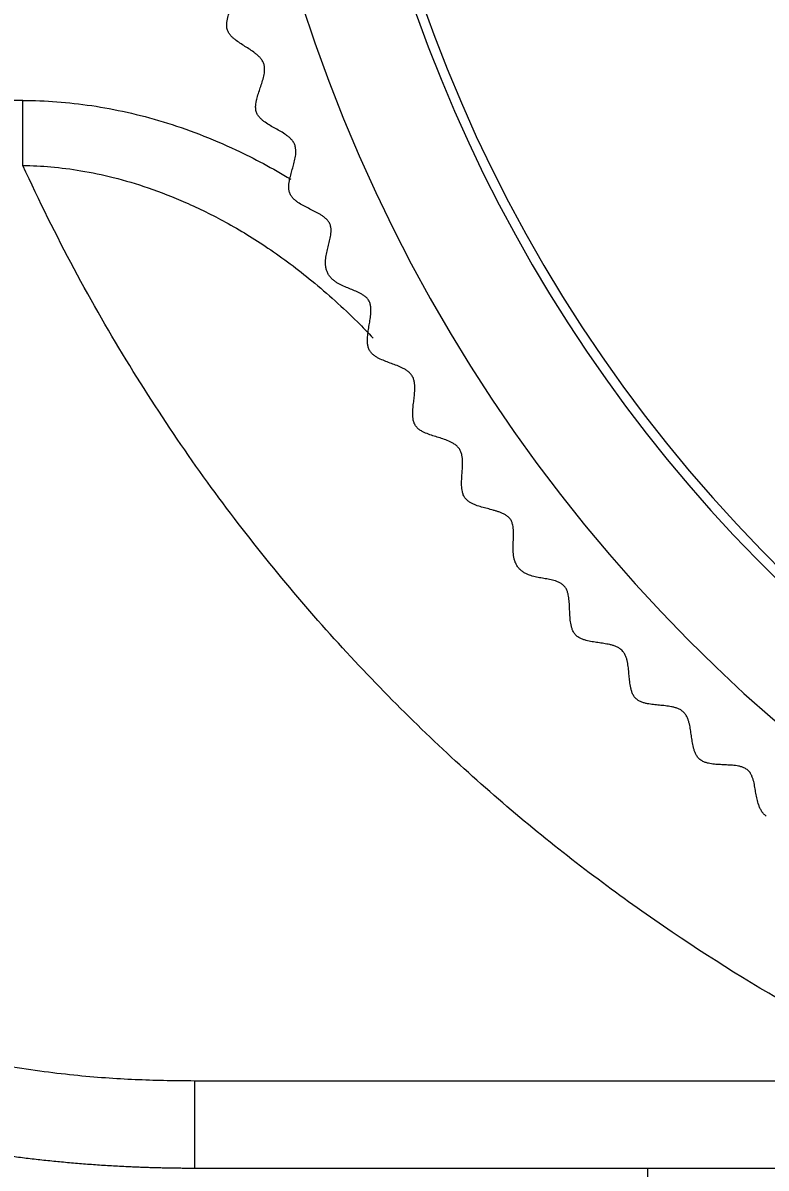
# Model space of a CAD drawing. Header units: millimetres. Extents: x -6909 to -4533, y -2578 to 782.
# Drawn here: x -4988 to -4977.89, y -1389.18 to -1373.61 of the extents above; entities that cross this region are included whole.
import ezdxf

# ---------------------------------------------------------------- set-up
doc = ezdxf.new("R2010")
doc.units = ezdxf.units.MM
doc.styles.get("Standard").update_dxf_attribs({"font": 'arial.ttf'})
doc.dimstyles.get("Standard").update_dxf_attribs({"dimtxt": 16, "dimasz": 16, "dimexe": 0.18, "dimexo": 0.0625, "dimgap": 3.5, "dimtad": 0, "dimdec": 1, "dimdsep": 46, "dimtxsty": 'Standard', "dimcen": 0.09, "dimclrd": 3, "dimclre": 3, "dimclrt": 3, "dimadec": 0, "dimazin": 0, "dimtfac": 1, "dimtdec": 1, "dimtofl": 0, "dimtmove": 0, "dimatfit": 3, "dimfxl": 1, "dimtolj": 1, "dimtzin": 0, "dimarcsym": 0})

# ---------------------------------------------------------------- blocks, each defined once
blk = doc.blocks.new('*D158')
at = {"color": 3, "lineweight": -2, "transparency": 16777216}
for p, q in [((-5035.062, -1373.323), (-5035.062, -1298.956)), ((-4902, -1393.622), (-4902, -1298.956)), ((-5035.062, -1299.136), (-5051.062, -1299.136)), ((-4918, -1299.136), (-5019.062, -1299.136))]:
    blk.add_line(p, q, dxfattribs=at)
at = {"color": 3, "lineweight": 18, "transparency": 16777216}
for points in [[(-5019.062, -1296.47), (-5019.062, -1301.803), (-5035.062, -1299.136)], [(-4918, -1296.47), (-4918, -1301.803), (-4902, -1299.136)]]:
    blk.add_solid(points, dxfattribs=at)
at = {"layer": 'Defpoints', "color": 0, "lineweight": 18, "transparency": 16777216}
for p in [(-4902, -1299.136), (-5035.062, -1373.386), (-4902, -1393.684)]:
    blk.add_point(p, dxfattribs=at)
at = {"color": 3, "lineweight": 18, "transparency": 16777216, "insert": (-5079.26, -1299.136), "char_height": 16, "attachment_point": 5}
blk.add_mtext('\\A1;133.1', dxfattribs=at)

msp = doc.modelspace()

# ---------------------------------------------------------------- linework, layer by layer
at = {"linetype": 'Continuous', "lineweight": 13}
for p, q in [((-4987.997, -1374.664), (-4992.152, -1374.664)), ((-4975.588, -1388), (-4985.664, -1388))]:
    msp.add_line(p, q, dxfattribs=at)
at = {"linetype": 'Continuous', "lineweight": 18}
for p, q in [((-4987.997, -1375.547), (-4987.997, -1374.664)), ((-4985.664, -1388), (-4985.664, -1389.184)), ((-4985.664, -1389.184), (-4967.743, -1389.184)), ((-4979.5, -1389.184), (-4979.5, -1389.884))]:
    msp.add_line(p, q, dxfattribs=at)
msp.add_arc((-4963.5, -1366.684), 21.75, 104.914, 284.9124, dxfattribs=at)
at = {"linetype": 'Continuous', "lineweight": 13}
for radius, start in [(20.32, 112.0882), (20.187, 188.914)]:
    msp.add_arc((-4963.5, -1366.684), radius, start, 278.914, dxfattribs=at)
at = {"linetype": 'Continuous', "lineweight": 18}
for points, knots in [([(-4983.85, -1377.015), (-4983.857, -1377), (-4983.863, -1376.985), (-4983.87, -1376.963), (-4983.872, -1376.955), (-4983.875, -1376.94), (-4983.877, -1376.932), (-4983.88, -1376.909), (-4983.881, -1376.894), (-4983.881, -1376.865), (-4983.881, -1376.85), (-4983.877, -1376.807), (-4983.873, -1376.78), (-4983.863, -1376.726), (-4983.856, -1376.7), (-4983.843, -1376.647), (-4983.836, -1376.621), (-4983.823, -1376.569), (-4983.817, -1376.543), (-4983.81, -1376.502), (-4983.808, -1376.488), (-4983.805, -1376.46), (-4983.804, -1376.445), (-4983.804, -1376.416), (-4983.806, -1376.401), (-4983.81, -1376.378), (-4983.812, -1376.37), (-4983.817, -1376.355), (-4983.819, -1376.348), (-4983.826, -1376.333), (-4983.83, -1376.326), (-4983.839, -1376.313), (-4983.844, -1376.306), (-4983.858, -1376.288), (-4983.869, -1376.278), (-4983.892, -1376.258), (-4983.903, -1376.249), (-4983.926, -1376.233), (-4983.938, -1376.225), (-4983.962, -1376.21), (-4983.974, -1376.203), (-4983.998, -1376.19), (-4984.01, -1376.183), (-4984.046, -1376.165), (-4984.07, -1376.153), (-4984.119, -1376.128), (-4984.143, -1376.116), (-4984.191, -1376.091), (-4984.215, -1376.077), (-4984.25, -1376.054), (-4984.262, -1376.046), (-4984.279, -1376.034), (-4984.285, -1376.029), (-4984.296, -1376.02), (-4984.302, -1376.015), (-4984.318, -1376), (-4984.329, -1375.989), (-4984.343, -1375.97), (-4984.347, -1375.963), (-4984.356, -1375.95), (-4984.359, -1375.943), (-4984.366, -1375.928), (-4984.369, -1375.921), (-4984.373, -1375.905), (-4984.375, -1375.898), (-4984.378, -1375.882), (-4984.379, -1375.875), (-4984.38, -1375.86), (-4984.38, -1375.852), (-4984.381, -1375.83), (-4984.38, -1375.815), (-4984.377, -1375.787), (-4984.375, -1375.773), (-4984.368, -1375.732), (-4984.361, -1375.705), (-4984.348, -1375.653), (-4984.34, -1375.628), (-4984.325, -1375.576), (-4984.318, -1375.55), (-4984.304, -1375.498), (-4984.298, -1375.472), (-4984.29, -1375.431), (-4984.288, -1375.417), (-4984.285, -1375.389), (-4984.284, -1375.375), (-4984.284, -1375.345), (-4984.285, -1375.329), (-4984.288, -1375.306), (-4984.29, -1375.298), (-4984.294, -1375.282), (-4984.296, -1375.275), (-4984.302, -1375.26), (-4984.305, -1375.252), (-4984.313, -1375.238), (-4984.317, -1375.231), (-4984.326, -1375.218), (-4984.331, -1375.212), (-4984.341, -1375.2), (-4984.346, -1375.194), (-4984.362, -1375.178), (-4984.373, -1375.168), (-4984.395, -1375.149), (-4984.407, -1375.141), (-4984.441, -1375.116), (-4984.465, -1375.101), (-4984.512, -1375.073), (-4984.536, -1375.06), (-4984.584, -1375.033), (-4984.608, -1375.02), (-4984.655, -1374.992), (-4984.679, -1374.978), (-4984.713, -1374.953), (-4984.725, -1374.944), (-4984.747, -1374.926), (-4984.758, -1374.916), (-4984.779, -1374.894), (-4984.789, -1374.883), (-4984.802, -1374.863), (-4984.806, -1374.856), (-4984.814, -1374.842), (-4984.817, -1374.834), (-4984.822, -1374.819), (-4984.825, -1374.811), (-4984.828, -1374.795), (-4984.829, -1374.788), (-4984.831, -1374.772), (-4984.831, -1374.764), (-4984.831, -1374.749), (-4984.831, -1374.741), (-4984.83, -1374.719), (-4984.828, -1374.705), (-4984.823, -1374.676), (-4984.82, -1374.662), (-4984.81, -1374.621), (-4984.802, -1374.595), (-4984.785, -1374.543), (-4984.776, -1374.517), (-4984.759, -1374.466), (-4984.75, -1374.44), (-4984.734, -1374.388), (-4984.726, -1374.361), (-4984.717, -1374.319), (-4984.714, -1374.305), (-4984.711, -1374.284), (-4984.711, -1374.276), (-4984.709, -1374.262), (-4984.709, -1374.254), (-4984.709, -1374.239), (-4984.709, -1374.231), (-4984.71, -1374.216), (-4984.71, -1374.208), (-4984.713, -1374.192), (-4984.715, -1374.184), (-4984.719, -1374.169), (-4984.721, -1374.161), (-4984.731, -1374.139), (-4984.738, -1374.125), (-4984.756, -1374.099), (-4984.766, -1374.088), (-4984.786, -1374.066), (-4984.797, -1374.056), (-4984.819, -1374.037), (-4984.83, -1374.028), (-4984.863, -1374.003), (-4984.885, -1373.987), (-4984.931, -1373.958), (-4984.954, -1373.943), (-4984.999, -1373.915), (-4985.022, -1373.9), (-4985.067, -1373.87), (-4985.09, -1373.854), (-4985.122, -1373.828), (-4985.133, -1373.819), (-4985.149, -1373.804), (-4985.154, -1373.799), (-4985.164, -1373.788), (-4985.169, -1373.783), (-4985.179, -1373.771), (-4985.183, -1373.765), (-4985.192, -1373.752), (-4985.196, -1373.746), (-4985.204, -1373.732), (-4985.207, -1373.725), (-4985.213, -1373.71), (-4985.216, -1373.702), (-4985.22, -1373.687), (-4985.222, -1373.679), (-4985.224, -1373.663), (-4985.224, -1373.656), (-4985.225, -1373.632), (-4985.224, -1373.617), (-4985.221, -1373.588), (-4985.218, -1373.574), (-4985.212, -1373.546), (-4985.209, -1373.532), (-4985.197, -1373.492), (-4985.188, -1373.466), (-4985.169, -1373.416), (-4985.159, -1373.391), (-4985.14, -1373.341), (-4985.13, -1373.316), (-4985.111, -1373.265), (-4985.102, -1373.239), (-4985.09, -1373.199), (-4985.087, -1373.185), (-4985.081, -1373.157), (-4985.078, -1373.143), (-4985.076, -1373.121), (-4985.076, -1373.114), (-4985.075, -1373.099), (-4985.076, -1373.091), (-4985.077, -1373.075), (-4985.078, -1373.067), (-4985.08, -1373.056), (-4985.081, -1373.052), (-4985.083, -1373.044), (-4985.084, -1373.04), (-4985.088, -1373.029), (-4985.091, -1373.021), (-4985.098, -1373.007), (-4985.102, -1373), (-4985.114, -1372.981), (-4985.124, -1372.969), (-4985.143, -1372.948), (-4985.154, -1372.938), (-4985.175, -1372.919), (-4985.186, -1372.91), (-4985.218, -1372.885), (-4985.24, -1372.87), (-4985.284, -1372.84), (-4985.306, -1372.825), (-4985.351, -1372.795), (-4985.373, -1372.78), (-4985.416, -1372.747), (-4985.437, -1372.729), (-4985.468, -1372.7), (-4985.478, -1372.689), (-4985.497, -1372.667), (-4985.506, -1372.655), (-4985.518, -1372.636), (-4985.522, -1372.63), (-4985.53, -1372.616), (-4985.541, -1372.596), (-4985.549, -1372.573), (-4985.553, -1372.558)], [0, 0, 0, 0, 0.007813, 0.007813, 0.011719, 0.011719, 0.015625, 0.015625, 0.023438, 0.023438, 0.03125, 0.03125, 0.046875, 0.046875, 0.0625, 0.0625, 0.078125, 0.078125, 0.09375, 0.09375, 0.101563, 0.101563, 0.109375, 0.109375, 0.117188, 0.117188, 0.121094, 0.121094, 0.125, 0.125, 0.128906, 0.128906, 0.132813, 0.132813, 0.140625, 0.140625, 0.148438, 0.148438, 0.15625, 0.15625, 0.164063, 0.164063, 0.171875, 0.171875, 0.1875, 0.1875, 0.203125, 0.203125, 0.21875, 0.21875, 0.226563, 0.226563, 0.230469, 0.230469, 0.234375, 0.234375, 0.242188, 0.242188, 0.246094, 0.246094, 0.25, 0.25, 0.253906, 0.253906, 0.257813, 0.257813, 0.261719, 0.261719, 0.265625, 0.265625, 0.273438, 0.273438, 0.28125, 0.28125, 0.296875, 0.296875, 0.3125, 0.3125, 0.328125, 0.328125, 0.34375, 0.34375, 0.351563, 0.351563, 0.359375, 0.359375, 0.367188, 0.367188, 0.371094, 0.371094, 0.375, 0.375, 0.378906, 0.378906, 0.382813, 0.382813, 0.386719, 0.386719, 0.390625, 0.390625, 0.398438, 0.398438, 0.40625, 0.40625, 0.421875, 0.421875, 0.4375, 0.4375, 0.453125, 0.453125, 0.46875, 0.46875, 0.476563, 0.476563, 0.484375, 0.484375, 0.492188, 0.492188, 0.496094, 0.496094, 0.5, 0.5, 0.503906, 0.503906, 0.507813, 0.507813, 0.511719, 0.511719, 0.515625, 0.515625, 0.523438, 0.523438, 0.53125, 0.53125, 0.546875, 0.546875, 0.5625, 0.5625, 0.578125, 0.578125, 0.59375, 0.59375, 0.601563, 0.601563, 0.605469, 0.605469, 0.609375, 0.609375, 0.613281, 0.613281, 0.617188, 0.617188, 0.621094, 0.621094, 0.625, 0.625, 0.632813, 0.632813, 0.640625, 0.640625, 0.648438, 0.648438, 0.65625, 0.65625, 0.671875, 0.671875, 0.6875, 0.6875, 0.703125, 0.703125, 0.71875, 0.71875, 0.726563, 0.726563, 0.730469, 0.730469, 0.734375, 0.734375, 0.738281, 0.738281, 0.742188, 0.742188, 0.746094, 0.746094, 0.75, 0.75, 0.753906, 0.753906, 0.757813, 0.757813, 0.765625, 0.765625, 0.773438, 0.773438, 0.78125, 0.78125, 0.796875, 0.796875, 0.8125, 0.8125, 0.828125, 0.828125, 0.84375, 0.84375, 0.851563, 0.851563, 0.859375, 0.859375, 0.863281, 0.863281, 0.867188, 0.867188, 0.871094, 0.871094, 0.873047, 0.873047, 0.875, 0.875, 0.878906, 0.878906, 0.882813, 0.882813, 0.890625, 0.890625, 0.898438, 0.898438, 0.90625, 0.90625, 0.921875, 0.921875, 0.9375, 0.9375, 0.953125, 0.953125, 0.96875, 0.96875, 0.976563, 0.976563, 0.984375, 0.984375, 0.988281, 0.988281, 0.992187, 1, 1, 1, 1]), ([(-4987.997, -1374.664), (-4987.691, -1374.664), (-4987.068, -1374.71), (-4986.094, -1374.927), (-4985.183, -1375.275), (-4984.601, -1375.586), (-4984.354, -1375.736)], [0, 0, 0, 0, 0.266843, 0.533687, 0.80053, 1, 1, 1, 1]), ([(-4987.997, -1375.547), (-4987.87, -1375.549), (-4987.606, -1375.563), (-4987.195, -1375.616), (-4986.752, -1375.709), (-4986.276, -1375.851), (-4985.764, -1376.051), (-4985.217, -1376.321), (-4984.64, -1376.675), (-4984.037, -1377.125), (-4983.57, -1377.549), (-4983.304, -1377.821), (-4983.234, -1377.896)], [0, 0, 0, 0, 0.071208, 0.147875, 0.23127, 0.322685, 0.423425, 0.53477, 0.657913, 0.793932, 0.944673, 1, 1, 1, 1]), ([(-4981.257, -1381.02), (-4981.268, -1381.007), (-4981.276, -1380.994), (-4981.288, -1380.973), (-4981.291, -1380.966), (-4981.298, -1380.952), (-4981.301, -1380.944), (-4981.309, -1380.923), (-4981.313, -1380.908), (-4981.319, -1380.88), (-4981.322, -1380.865), (-4981.327, -1380.822), (-4981.329, -1380.795), (-4981.33, -1380.74), (-4981.329, -1380.713), (-4981.327, -1380.659), (-4981.326, -1380.632), (-4981.324, -1380.578), (-4981.324, -1380.551), (-4981.325, -1380.51), (-4981.326, -1380.496), (-4981.329, -1380.467), (-4981.331, -1380.453), (-4981.338, -1380.424), (-4981.342, -1380.41), (-4981.351, -1380.388), (-4981.354, -1380.381), (-4981.362, -1380.367), (-4981.367, -1380.361), (-4981.376, -1380.348), (-4981.382, -1380.342), (-4981.393, -1380.331), (-4981.399, -1380.325), (-4981.417, -1380.311), (-4981.43, -1380.303), (-4981.456, -1380.288), (-4981.469, -1380.282), (-4981.495, -1380.271), (-4981.508, -1380.265), (-4981.535, -1380.256), (-4981.548, -1380.252), (-4981.574, -1380.244), (-4981.587, -1380.24), (-4981.627, -1380.229), (-4981.653, -1380.222), (-4981.705, -1380.209), (-4981.732, -1380.202), (-4981.784, -1380.187), (-4981.81, -1380.178), (-4981.85, -1380.164), (-4981.863, -1380.158), (-4981.882, -1380.149), (-4981.889, -1380.146), (-4981.902, -1380.139), (-4981.908, -1380.135), (-4981.927, -1380.124), (-4981.94, -1380.115), (-4981.963, -1380.095), (-4981.974, -1380.083), (-4981.989, -1380.063), (-4981.993, -1380.057), (-4982, -1380.043), (-4982.004, -1380.036), (-4982.012, -1380.014), (-4982.017, -1379.999), (-4982.023, -1379.97), (-4982.025, -1379.956), (-4982.028, -1379.927), (-4982.029, -1379.913), (-4982.03, -1379.872), (-4982.03, -1379.845), (-4982.027, -1379.791), (-4982.025, -1379.764), (-4982.022, -1379.71), (-4982.02, -1379.684), (-4982.017, -1379.63), (-4982.016, -1379.603), (-4982.018, -1379.561), (-4982.018, -1379.547), (-4982.021, -1379.519), (-4982.023, -1379.505), (-4982.028, -1379.483), (-4982.03, -1379.475), (-4982.034, -1379.46), (-4982.039, -1379.445), (-4982.045, -1379.431), (-4982.052, -1379.416), (-4982.056, -1379.409), (-4982.065, -1379.396), (-4982.07, -1379.389), (-4982.081, -1379.377), (-4982.087, -1379.371), (-4982.098, -1379.36), (-4982.104, -1379.355), (-4982.116, -1379.346), (-4982.123, -1379.341), (-4982.142, -1379.329), (-4982.154, -1379.321), (-4982.18, -1379.308), (-4982.193, -1379.302), (-4982.232, -1379.285), (-4982.258, -1379.276), (-4982.31, -1379.258), (-4982.337, -1379.25), (-4982.389, -1379.234), (-4982.415, -1379.226), (-4982.467, -1379.208), (-4982.493, -1379.199), (-4982.532, -1379.182), (-4982.545, -1379.176), (-4982.571, -1379.163), (-4982.584, -1379.155), (-4982.609, -1379.138), (-4982.621, -1379.128), (-4982.638, -1379.112), (-4982.643, -1379.106), (-4982.653, -1379.093), (-4982.658, -1379.086), (-4982.666, -1379.073), (-4982.67, -1379.065), (-4982.676, -1379.051), (-4982.679, -1379.043), (-4982.684, -1379.028), (-4982.685, -1379.021), (-4982.689, -1379.006), (-4982.69, -1378.998), (-4982.693, -1378.976), (-4982.694, -1378.962), (-4982.695, -1378.933), (-4982.695, -1378.919), (-4982.694, -1378.876), (-4982.692, -1378.849), (-4982.686, -1378.795), (-4982.683, -1378.768), (-4982.676, -1378.714), (-4982.673, -1378.687), (-4982.668, -1378.632), (-4982.666, -1378.604), (-4982.666, -1378.562), (-4982.666, -1378.547), (-4982.668, -1378.525), (-4982.669, -1378.518), (-4982.671, -1378.503), (-4982.672, -1378.496), (-4982.675, -1378.481), (-4982.677, -1378.473), (-4982.681, -1378.459), (-4982.684, -1378.451), (-4982.689, -1378.436), (-4982.693, -1378.429), (-4982.7, -1378.415), (-4982.705, -1378.408), (-4982.714, -1378.395), (-4982.719, -1378.388), (-4982.729, -1378.377), (-4982.735, -1378.371), (-4982.752, -1378.355), (-4982.764, -1378.346), (-4982.788, -1378.329), (-4982.801, -1378.321), (-4982.826, -1378.308), (-4982.839, -1378.301), (-4982.877, -1378.283), (-4982.902, -1378.273), (-4982.953, -1378.254), (-4982.978, -1378.244), (-4983.029, -1378.226), (-4983.054, -1378.216), (-4983.104, -1378.196), (-4983.13, -1378.185), (-4983.167, -1378.166), (-4983.179, -1378.159), (-4983.198, -1378.148), (-4983.204, -1378.144), (-4983.216, -1378.135), (-4983.222, -1378.131), (-4983.234, -1378.121), (-4983.239, -1378.116), (-4983.251, -1378.106), (-4983.256, -1378.1), (-4983.266, -1378.088), (-4983.271, -1378.082), (-4983.28, -1378.068), (-4983.284, -1378.061), (-4983.291, -1378.047), (-4983.294, -1378.039), (-4983.299, -1378.025), (-4983.301, -1378.017), (-4983.306, -1377.994), (-4983.309, -1377.98), (-4983.311, -1377.95), (-4983.312, -1377.936), (-4983.311, -1377.907), (-4983.311, -1377.893), (-4983.307, -1377.852), (-4983.304, -1377.825), (-4983.296, -1377.771), (-4983.291, -1377.745), (-4983.282, -1377.691), (-4983.278, -1377.665), (-4983.27, -1377.611), (-4983.267, -1377.584), (-4983.264, -1377.542), (-4983.263, -1377.528), (-4983.264, -1377.499), (-4983.264, -1377.485), (-4983.267, -1377.463), (-4983.268, -1377.455), (-4983.271, -1377.44), (-4983.273, -1377.433), (-4983.278, -1377.418), (-4983.28, -1377.41), (-4983.287, -1377.396), (-4983.291, -1377.389), (-4983.299, -1377.375), (-4983.304, -1377.369), (-4983.314, -1377.357), (-4983.319, -1377.351), (-4983.33, -1377.34), (-4983.335, -1377.335), (-4983.347, -1377.326), (-4983.353, -1377.322), (-4983.37, -1377.309), (-4983.382, -1377.302), (-4983.407, -1377.288), (-4983.419, -1377.282), (-4983.456, -1377.264), (-4983.48, -1377.254), (-4983.53, -1377.234), (-4983.554, -1377.224), (-4983.604, -1377.204), (-4983.628, -1377.193), (-4983.677, -1377.17), (-4983.701, -1377.158), (-4983.737, -1377.135), (-4983.749, -1377.127), (-4983.772, -1377.109), (-4983.784, -1377.1), (-4983.805, -1377.079), (-4983.816, -1377.067), (-4983.834, -1377.042), (-4983.843, -1377.029), (-4983.85, -1377.015)], [0, 0, 0, 0, 0.007813, 0.007813, 0.011719, 0.011719, 0.015625, 0.015625, 0.023437, 0.023437, 0.03125, 0.03125, 0.046875, 0.046875, 0.0625, 0.0625, 0.078125, 0.078125, 0.09375, 0.09375, 0.101562, 0.101562, 0.109375, 0.109375, 0.117187, 0.117187, 0.121094, 0.121094, 0.125, 0.125, 0.128906, 0.128906, 0.132812, 0.132812, 0.140625, 0.140625, 0.148437, 0.148437, 0.15625, 0.15625, 0.164062, 0.164062, 0.171875, 0.171875, 0.1875, 0.1875, 0.203125, 0.203125, 0.21875, 0.21875, 0.226562, 0.226562, 0.230469, 0.230469, 0.234375, 0.234375, 0.242187, 0.242187, 0.25, 0.25, 0.253906, 0.253906, 0.257812, 0.257812, 0.265625, 0.265625, 0.273437, 0.273437, 0.28125, 0.28125, 0.296875, 0.296875, 0.3125, 0.3125, 0.328125, 0.328125, 0.34375, 0.34375, 0.351562, 0.351562, 0.359375, 0.359375, 0.363281, 0.363281, 0.367187, 0.371094, 0.371094, 0.375, 0.375, 0.378906, 0.378906, 0.382812, 0.382812, 0.386719, 0.386719, 0.390625, 0.390625, 0.398437, 0.398437, 0.40625, 0.40625, 0.421875, 0.421875, 0.4375, 0.4375, 0.453125, 0.453125, 0.46875, 0.46875, 0.476562, 0.476562, 0.484375, 0.484375, 0.492187, 0.492187, 0.496094, 0.496094, 0.5, 0.5, 0.503906, 0.503906, 0.507812, 0.507812, 0.511719, 0.511719, 0.515625, 0.515625, 0.523437, 0.523437, 0.53125, 0.53125, 0.546875, 0.546875, 0.5625, 0.5625, 0.578125, 0.578125, 0.59375, 0.59375, 0.601562, 0.601562, 0.605469, 0.605469, 0.609375, 0.609375, 0.613281, 0.613281, 0.617187, 0.617187, 0.621094, 0.621094, 0.625, 0.625, 0.628906, 0.628906, 0.632812, 0.632812, 0.640625, 0.640625, 0.648437, 0.648437, 0.65625, 0.65625, 0.671875, 0.671875, 0.6875, 0.6875, 0.703125, 0.703125, 0.71875, 0.71875, 0.726562, 0.726562, 0.730469, 0.730469, 0.734375, 0.734375, 0.738281, 0.738281, 0.742187, 0.742187, 0.746094, 0.746094, 0.75, 0.75, 0.753906, 0.753906, 0.757812, 0.757812, 0.765625, 0.765625, 0.773437, 0.773437, 0.78125, 0.78125, 0.796875, 0.796875, 0.8125, 0.8125, 0.828125, 0.828125, 0.84375, 0.84375, 0.851562, 0.851562, 0.859375, 0.859375, 0.863281, 0.863281, 0.867187, 0.867187, 0.871094, 0.871094, 0.875, 0.875, 0.878906, 0.878906, 0.882812, 0.882812, 0.886719, 0.886719, 0.890625, 0.890625, 0.898437, 0.898437, 0.90625, 0.90625, 0.921875, 0.921875, 0.9375, 0.9375, 0.953125, 0.953125, 0.96875, 0.96875, 0.976562, 0.976562, 0.984375, 0.984375, 0.992187, 0.992187, 1, 1, 1, 1]), ([(-4977.889, -1384.398), (-4977.902, -1384.388), (-4977.913, -1384.377), (-4977.928, -1384.359), (-4977.933, -1384.353), (-4977.943, -1384.34), (-4977.947, -1384.334), (-4977.959, -1384.314), (-4977.966, -1384.301), (-4977.979, -1384.274), (-4977.984, -1384.261), (-4977.998, -1384.22), (-4978.006, -1384.193), (-4978.018, -1384.14), (-4978.023, -1384.113), (-4978.032, -1384.06), (-4978.037, -1384.034), (-4978.046, -1383.98), (-4978.051, -1383.954), (-4978.061, -1383.913), (-4978.065, -1383.9), (-4978.074, -1383.873), (-4978.079, -1383.859), (-4978.091, -1383.833), (-4978.098, -1383.819), (-4978.112, -1383.8), (-4978.116, -1383.794), (-4978.127, -1383.782), (-4978.133, -1383.777), (-4978.145, -1383.766), (-4978.151, -1383.761), (-4978.165, -1383.753), (-4978.172, -1383.749), (-4978.193, -1383.738), (-4978.207, -1383.733), (-4978.235, -1383.724), (-4978.249, -1383.721), (-4978.277, -1383.715), (-4978.291, -1383.713), (-4978.319, -1383.709), (-4978.333, -1383.708), (-4978.36, -1383.705), (-4978.374, -1383.704), (-4978.415, -1383.702), (-4978.442, -1383.701), (-4978.496, -1383.698), (-4978.523, -1383.697), (-4978.577, -1383.693), (-4978.605, -1383.69), (-4978.646, -1383.684), (-4978.66, -1383.682), (-4978.681, -1383.677), (-4978.688, -1383.675), (-4978.702, -1383.671), (-4978.709, -1383.669), (-4978.73, -1383.661), (-4978.744, -1383.655), (-4978.772, -1383.64), (-4978.785, -1383.631), (-4978.803, -1383.615), (-4978.808, -1383.609), (-4978.819, -1383.597), (-4978.823, -1383.591), (-4978.837, -1383.571), (-4978.844, -1383.558), (-4978.856, -1383.531), (-4978.861, -1383.517), (-4978.87, -1383.49), (-4978.874, -1383.477), (-4978.884, -1383.436), (-4978.889, -1383.409), (-4978.897, -1383.356), (-4978.901, -1383.33), (-4978.909, -1383.277), (-4978.912, -1383.25), (-4978.921, -1383.197), (-4978.926, -1383.17), (-4978.936, -1383.13), (-4978.939, -1383.116), (-4978.948, -1383.089), (-4978.953, -1383.076), (-4978.962, -1383.055), (-4978.965, -1383.048), (-4978.973, -1383.034), (-4978.98, -1383.021), (-4978.99, -1383.008), (-4979, -1382.995), (-4979.005, -1382.989), (-4979.017, -1382.978), (-4979.023, -1382.973), (-4979.036, -1382.963), (-4979.043, -1382.958), (-4979.056, -1382.95), (-4979.063, -1382.946), (-4979.077, -1382.94), (-4979.084, -1382.937), (-4979.105, -1382.928), (-4979.119, -1382.924), (-4979.147, -1382.916), (-4979.161, -1382.913), (-4979.203, -1382.904), (-4979.23, -1382.901), (-4979.285, -1382.894), (-4979.312, -1382.892), (-4979.367, -1382.887), (-4979.394, -1382.884), (-4979.449, -1382.878), (-4979.476, -1382.874), (-4979.518, -1382.866), (-4979.532, -1382.863), (-4979.56, -1382.855), (-4979.574, -1382.85), (-4979.602, -1382.839), (-4979.616, -1382.832), (-4979.636, -1382.819), (-4979.642, -1382.814), (-4979.655, -1382.804), (-4979.661, -1382.799), (-4979.672, -1382.787), (-4979.677, -1382.78), (-4979.686, -1382.767), (-4979.69, -1382.761), (-4979.698, -1382.747), (-4979.701, -1382.74), (-4979.708, -1382.726), (-4979.71, -1382.719), (-4979.718, -1382.698), (-4979.722, -1382.684), (-4979.729, -1382.656), (-4979.732, -1382.642), (-4979.74, -1382.601), (-4979.743, -1382.573), (-4979.749, -1382.519), (-4979.751, -1382.492), (-4979.756, -1382.438), (-4979.758, -1382.41), (-4979.765, -1382.356), (-4979.769, -1382.328), (-4979.778, -1382.287), (-4979.781, -1382.273), (-4979.787, -1382.252), (-4979.79, -1382.245), (-4979.795, -1382.231), (-4979.797, -1382.224), (-4979.803, -1382.21), (-4979.807, -1382.203), (-4979.814, -1382.189), (-4979.818, -1382.182), (-4979.827, -1382.169), (-4979.832, -1382.163), (-4979.842, -1382.15), (-4979.847, -1382.144), (-4979.859, -1382.133), (-4979.866, -1382.128), (-4979.878, -1382.119), (-4979.885, -1382.115), (-4979.905, -1382.103), (-4979.919, -1382.096), (-4979.946, -1382.085), (-4979.96, -1382.08), (-4979.987, -1382.072), (-4980.001, -1382.068), (-4980.042, -1382.059), (-4980.069, -1382.054), (-4980.122, -1382.045), (-4980.149, -1382.041), (-4980.202, -1382.034), (-4980.229, -1382.03), (-4980.283, -1382.02), (-4980.31, -1382.015), (-4980.35, -1382.004), (-4980.364, -1382), (-4980.384, -1381.993), (-4980.391, -1381.99), (-4980.404, -1381.984), (-4980.411, -1381.981), (-4980.425, -1381.974), (-4980.431, -1381.971), (-4980.444, -1381.962), (-4980.451, -1381.958), (-4980.463, -1381.948), (-4980.469, -1381.943), (-4980.481, -1381.932), (-4980.486, -1381.926), (-4980.496, -1381.913), (-4980.5, -1381.907), (-4980.509, -1381.893), (-4980.512, -1381.886), (-4980.522, -1381.865), (-4980.527, -1381.851), (-4980.536, -1381.823), (-4980.539, -1381.809), (-4980.545, -1381.781), (-4980.547, -1381.767), (-4980.553, -1381.726), (-4980.555, -1381.698), (-4980.558, -1381.644), (-4980.559, -1381.618), (-4980.562, -1381.564), (-4980.563, -1381.537), (-4980.566, -1381.483), (-4980.569, -1381.455), (-4980.575, -1381.414), (-4980.577, -1381.4), (-4980.583, -1381.372), (-4980.587, -1381.358), (-4980.594, -1381.337), (-4980.597, -1381.33), (-4980.603, -1381.316), (-4980.606, -1381.309), (-4980.614, -1381.295), (-4980.618, -1381.288), (-4980.627, -1381.276), (-4980.633, -1381.27), (-4980.644, -1381.258), (-4980.65, -1381.253), (-4980.662, -1381.243), (-4980.668, -1381.238), (-4980.681, -1381.23), (-4980.687, -1381.227), (-4980.701, -1381.22), (-4980.707, -1381.217), (-4980.727, -1381.208), (-4980.74, -1381.203), (-4980.767, -1381.195), (-4980.78, -1381.192), (-4980.82, -1381.182), (-4980.846, -1381.177), (-4980.899, -1381.168), (-4980.925, -1381.163), (-4980.977, -1381.154), (-4981.003, -1381.149), (-4981.056, -1381.136), (-4981.082, -1381.129), (-4981.122, -1381.114), (-4981.136, -1381.109), (-4981.162, -1381.096), (-4981.175, -1381.089), (-4981.2, -1381.073), (-4981.213, -1381.064), (-4981.236, -1381.043), (-4981.247, -1381.032), (-4981.257, -1381.02)], [0, 0, 0, 0, 0.007812, 0.007812, 0.011719, 0.011719, 0.015625, 0.015625, 0.023437, 0.023437, 0.03125, 0.03125, 0.046875, 0.046875, 0.0625, 0.0625, 0.078125, 0.078125, 0.09375, 0.09375, 0.101563, 0.101563, 0.109375, 0.109375, 0.117188, 0.117188, 0.121094, 0.121094, 0.125, 0.125, 0.128906, 0.128906, 0.132813, 0.132813, 0.140625, 0.140625, 0.148438, 0.148438, 0.15625, 0.15625, 0.164063, 0.164063, 0.171875, 0.171875, 0.1875, 0.1875, 0.203125, 0.203125, 0.21875, 0.21875, 0.226563, 0.226563, 0.230469, 0.230469, 0.234375, 0.234375, 0.242188, 0.242188, 0.25, 0.25, 0.253906, 0.253906, 0.257813, 0.257813, 0.265625, 0.265625, 0.273438, 0.273438, 0.28125, 0.28125, 0.296875, 0.296875, 0.3125, 0.3125, 0.328125, 0.328125, 0.34375, 0.34375, 0.351563, 0.351563, 0.359375, 0.359375, 0.363281, 0.363281, 0.367188, 0.371094, 0.371094, 0.375, 0.375, 0.378906, 0.378906, 0.382813, 0.382813, 0.386719, 0.386719, 0.390625, 0.390625, 0.398438, 0.398438, 0.40625, 0.40625, 0.421875, 0.421875, 0.4375, 0.4375, 0.453125, 0.453125, 0.46875, 0.46875, 0.476563, 0.476563, 0.484375, 0.484375, 0.492188, 0.492188, 0.496094, 0.496094, 0.5, 0.5, 0.503906, 0.503906, 0.507813, 0.507813, 0.511719, 0.511719, 0.515625, 0.515625, 0.523438, 0.523438, 0.53125, 0.53125, 0.546875, 0.546875, 0.5625, 0.5625, 0.578125, 0.578125, 0.59375, 0.59375, 0.601563, 0.601563, 0.605469, 0.605469, 0.609375, 0.609375, 0.613281, 0.613281, 0.617188, 0.617188, 0.621094, 0.621094, 0.625, 0.625, 0.628906, 0.628906, 0.632813, 0.632813, 0.640625, 0.640625, 0.648438, 0.648438, 0.65625, 0.65625, 0.671875, 0.671875, 0.6875, 0.6875, 0.703125, 0.703125, 0.71875, 0.71875, 0.726563, 0.726563, 0.730469, 0.730469, 0.734375, 0.734375, 0.738281, 0.738281, 0.742188, 0.742188, 0.746094, 0.746094, 0.75, 0.75, 0.753906, 0.753906, 0.757813, 0.757813, 0.765625, 0.765625, 0.773438, 0.773438, 0.78125, 0.78125, 0.796875, 0.796875, 0.8125, 0.8125, 0.828125, 0.828125, 0.84375, 0.84375, 0.851563, 0.851563, 0.859375, 0.859375, 0.863281, 0.863281, 0.867188, 0.867188, 0.871094, 0.871094, 0.875, 0.875, 0.878906, 0.878906, 0.882813, 0.882813, 0.886719, 0.886719, 0.890625, 0.890625, 0.898438, 0.898438, 0.90625, 0.90625, 0.921875, 0.921875, 0.9375, 0.9375, 0.953125, 0.953125, 0.96875, 0.96875, 0.976563, 0.976563, 0.984375, 0.984375, 0.992188, 0.992188, 1, 1, 1, 1])]:
    msp.add_open_spline(points, degree=3, knots=knots, dxfattribs=at)
at = {"linetype": 'Continuous', "lineweight": 13}
msp.add_open_spline([(-4975.588, -1388), (-4976.219, -1387.706), (-4977.495, -1387.051), (-4979.404, -1385.855), (-4981.303, -1384.411), (-4983.158, -1382.695), (-4984.929, -1380.679), (-4986.574, -1378.333), (-4987.553, -1376.517), (-4987.997, -1375.547)], degree=3, dxfattribs=at)
msp.add_open_spline([(-4985.664, -1388), (-4985.788, -1388), (-4986.038, -1387.997), (-4986.422, -1387.986), (-4986.825, -1387.964), (-4987.253, -1387.929), (-4987.713, -1387.876), (-4988.032, -1387.828), (-4988.197, -1387.8)], degree=3, knots=[0, 0, 0, 0, 0.155551, 0.313771, 0.47536, 0.642332, 0.816588, 1, 1, 1, 1], dxfattribs=at)
at = {"linetype": 'Continuous', "lineweight": 18}
msp.add_rational_spline([(-4990.621, -1388.532), (-4990.354, -1388.603), (-4989.818, -1388.735), (-4988.99, -1388.9), (-4988.16, -1389.027), (-4987.329, -1389.118), (-4986.496, -1389.172), (-4985.94, -1389.184), (-4985.664, -1389.184)], [1.00000000087, 1.00000000085, 1.00000000081, 1.00000000077, 1.00000000073, 1.0000000007, 1.00000000069, 1.00000000068, 1.00000000068], degree=3, knots=[0, 0, 0, 0, 0.183412, 0.357668, 0.52464, 0.686229, 0.844449, 1, 1, 1, 1], dxfattribs=at)

# ---------------------------------------------------------------- dimensions: what is measured, and where the dimension line sits
at = {"color": 1, "lineweight": 18}
dim = msp.add_linear_dim(base=(-4902, -1299.136), p1=(-5035.062, -1373.386), p2=(-4902, -1393.684), dimstyle='Standard', dxfattribs=at)
dim.commit()
dim.dimension.update_dxf_attribs({"geometry": '*D158', "text_midpoint": (-5079.26, -1299.136), "dimtype": 160})

doc.saveas('drawing.dxf')
